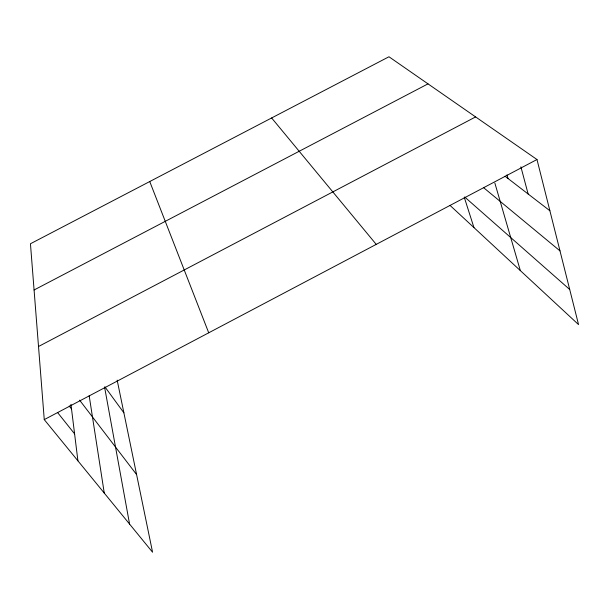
<?xml version="1.0" encoding="UTF-8"?>
<svg xmlns="http://www.w3.org/2000/svg" width="609" height="609" viewBox="0 0 609 609"><rect width="100%" height="100%" fill="white"/><g stroke="black" fill="none" stroke-linecap="round" stroke-linejoin="round"><path stroke-width="0.91" d="M117.164 380.153L152.57 552.234L44.259 419.616L536.986 159.528L578.55 324.597L450.059 205.431M38.519 346.498L475.614 116.92M34.081 289.983L428.005 83.867M536.986 159.528L388.968 56.766L30.45 243.76L44.259 419.616M505.021 176.199L549.889 210.752M483.477 187.564L559.991 250.878M464.682 197.004L569.712 289.503M271.637 117.963L376.24 244.384M57.505 412.438L74.595 433.859M69.205 405.99L71.519 408.951M79.604 400.151L136.583 474.556M104.954 386.921L123.886 412.818M149.745 181.543L208.72 332.803M464.264 197.27L473.962 227.606M494.858 183.05L520.345 270.617M506.985 174.836L508.013 178.498M520.893 166.82L528.125 193.997M104.573 387.08L129.58 524.09M89.173 395.69L104.261 493.084M70.948 404.338L77.922 460.838"/></g></svg>
